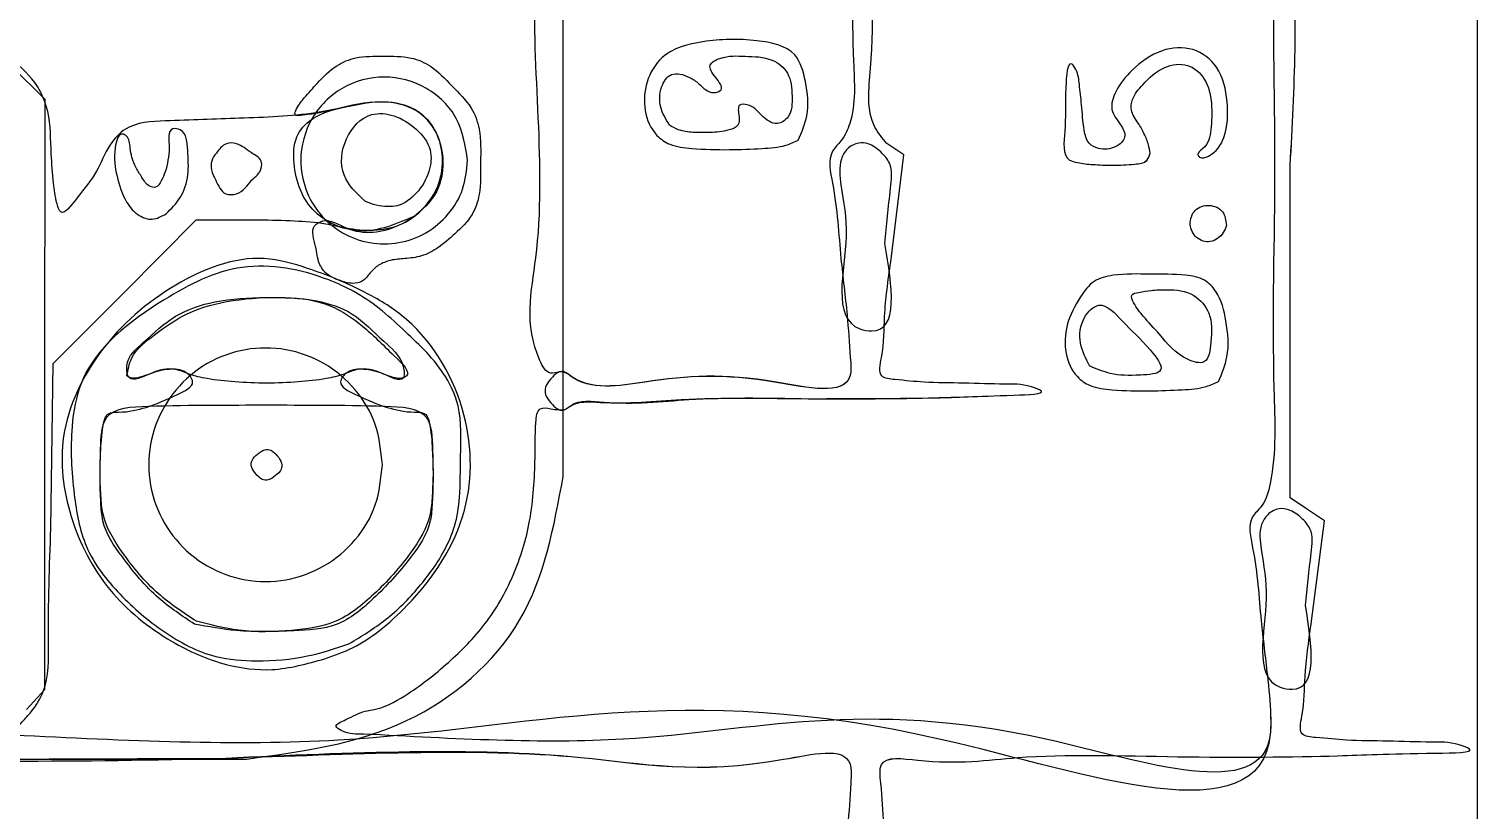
# Model space of a CAD drawing. Extents: x 15.9 to 97.5, y 243.5 to 291.3.
# Drawn here: x 81.72 to 97.47, y 253.45 to 261.94 of the extents above; entities that cross this region are included whole.
import ezdxf

# ---------------------------------------------------------------- set-up
doc = ezdxf.new("R2010")
doc.units = 0
for name, color, linetype in [('black', 7, 'CONTINUOUS'), ('blue', 7, 'CONTINUOUS'), ('drawing', 7, 'CONTINUOUS'), ('red', 7, 'CONTINUOUS')]:
    doc.layers.add(name, color=color, linetype=linetype)

msp = doc.modelspace()

# ---------------------------------------------------------------- linework, layer by layer
at = {"layer": 'black', "color": 7}
for points in [[(15.851808, 267.403162), (15.851808, 291.279162), (56.661142, 291.279162), (97.470476, 291.279162), (97.470476, 267.403162), (97.470476, 243.527163), (56.661142, 243.527163), (15.851808, 243.527163)], [(88.685926, 260.896912)], [(90.08755, 260.73143)], [(93.914473, 260.590469)], [(94.745261, 259.805561)], [(85.096757, 259.207998)], [(94.015736, 258.623254)], [(82.784987, 258.167741)], [(93.254076, 258.276096)], [(94.65954, 258.106766)], [(84.421619, 257.29777)], [(83.542807, 255.498394)], [(85.363138, 254.271955)]]:
    msp.add_lwpolyline(points, close=True, dxfattribs=at)
for points in [[(91.092973, 259.410325), (91.237278, 260.57363), (91.05188, 260.69673)], [(95.667016, 255.471766), (95.812752, 256.592048), (95.62565, 256.716279), (95.438547, 256.840511), (95.438547, 260.460524)]]:
    msp.add_lwpolyline(points, dxfattribs=at)
for points, knots in [([(91.426727, 266.810544), (92.138654, 266.832515), (93.297929, 266.868293), (94.355491, 266.680009), (95.271278, 266.858178), (95.219145, 266.414751), (95.204504, 266.018131), (95.112861, 265.370663), (95.090831, 264.814311), (94.971462, 264.331032), (95.169219, 264.145541), (95.290727, 263.660427), (95.229906, 262.418591), (95.298311, 260.453645), (95.225379, 258.493088), (95.295275, 257.248317), (95.16509, 256.769552), (94.962495, 256.596465), (95.079616, 256.120492), (95.106086, 255.579791), (95.18744, 254.9595), (95.225904, 254.556664), (95.239252, 253.480152), (91.4071, 254.850651), (88.892627, 254.077438), (86.335861, 254.218346), (85.363138, 254.271955)], [0, 0, 0, 0, 2.048452, 3.335623, 3.802735, 4.009214, 4.47009, 5.087075, 5.902755, 6.251366, 6.396462, 6.671681, 7.70742, 10.125761, 12.563931, 13.590233, 13.859478, 14.004925, 14.340673, 15.138462, 15.736075, 16.181, 16.378198, 18.819074, 23.415419, 26.237928, 26.237928, 26.237928, 26.237928]), ([(91.05188, 260.69673), (91.003721, 260.754103), (90.815231, 260.978651), (90.933061, 261.87948), (90.85484, 262.975981), (90.852403, 264.316577), (90.864374, 264.895327), (90.781745, 265.600985), (90.699223, 264.893608), (90.712204, 264.312977), (90.70211, 263.005885), (90.657228, 261.892851), (90.72256, 261.055365), (90.575734, 260.737686), (90.393712, 260.569598), (90.511072, 260.081685), (90.534238, 259.521509), (90.621284, 258.874638), (90.645518, 258.469289), (90.690483, 257.92307), (89.454933, 258.215485), (88.700318, 258.157115), (87.804652, 257.999962), (87.561182, 258.208302), (87.482082, 258.217476), (87.359319, 258.172283), (87.08648, 258.677787), (87.422018, 260.033731), (87.015221, 262.571768), (87.615929, 264.413452), (86.932003, 266.405728), (87.337634, 266.466991), (87.369987, 266.471877)], [0, 0, 0, 0, 0.219994, 0.861025, 2.485124, 3.747858, 4.533593, 4.807603, 5.082282, 5.870057, 7.13619, 8.679669, 9.354548, 9.565835, 9.712258, 10.060492, 10.884746, 11.503692, 11.964055, 12.167422, 12.971729, 14.407063, 15.211356, 15.268607, 15.347313, 15.439815, 15.621385, 16.736448, 19.746892, 22.644768, 23.739998, 23.834922, 23.834922, 23.834922, 23.834922]), ([(95.438547, 260.460524), (95.484076, 261.292965), (95.546998, 262.443434), (95.348713, 263.780291), (95.573762, 264.128903), (95.620551, 264.201382)], [0, 0, 0, 0, 2.547568, 3.520847, 3.776312, 3.776312, 3.776312, 3.776312]), ([(90.087543, 260.731432), (90.125413, 260.819571), (90.213333, 261.024197), (90.179615, 261.348257), (90.072822, 261.740418), (89.570897, 261.841657), (89.097721, 261.829629), (88.61414, 261.708639), (88.420586, 261.370304), (88.398559, 261.057097), (88.50491, 260.80202), (88.707657, 260.66389), (88.985723, 260.633601), (89.320072, 260.625378), (89.661063, 260.6399), (89.91861, 260.655726), (90.043233, 260.711571), (90.08755, 260.73143)], [0, 0, 0, 0, 0.28302, 0.657062, 0.967473, 1.406722, 1.993885, 2.469616, 2.782184, 3.091853, 3.391206, 3.559513, 3.802753, 4.213001, 4.567338, 4.829881, 4.974764, 4.974764, 4.974764, 4.974764]), ([(85.096757, 259.208004), (85.047566, 259.2269), (84.954229, 259.262755), (84.858375, 259.406001), (84.849888, 259.581489), (84.769713, 259.783973), (84.97226, 259.897266), (85.26234, 259.685832), (85.772314, 259.752807), (86.218861, 260.161771), (86.249558, 260.707209), (85.981856, 261.073498), (85.562672, 261.181617), (85.20512, 261.107275), (84.892666, 261.028179), (84.752649, 261.011891), (84.593369, 260.988686), (84.646684, 261.112146), (84.727041, 261.206701), (84.874437, 261.372998), (85.040573, 261.545128), (85.298082, 261.65086), (85.57529, 261.642726), (85.855746, 261.651611), (86.123092, 261.535285), (86.317985, 261.32022), (86.534908, 261.116795), (86.643282, 260.817629), (86.627501, 260.496271), (86.641817, 260.180567), (86.548919, 259.89831), (86.363381, 259.72181), (86.184938, 259.562967), (85.997523, 259.462302), (85.81711, 259.444142), (85.6574, 259.434034), (85.52307, 259.381267), (85.428328, 259.292071), (85.3594, 259.190145), (85.22564, 259.164162), (85.14446, 259.191773), (85.096757, 259.207998)], [0, 0, 0, 0, 0.155161, 0.29441, 0.481385, 0.706713, 0.809742, 1.077278, 1.657198, 2.216226, 2.767665, 3.125205, 3.492067, 3.988533, 4.230941, 4.413282, 4.498883, 4.564146, 4.713892, 4.921193, 5.208787, 5.4299, 5.730166, 6.033967, 6.262558, 6.576715, 6.898107, 7.142178, 7.501608, 7.855672, 8.086409, 8.365699, 8.607328, 8.806594, 8.989351, 9.145412, 9.286613, 9.410015, 9.534, 9.639168, 9.789025, 9.789025, 9.789025, 9.789025]), ([(88.685928, 260.89691), (88.647998, 260.959973), (88.57162, 261.086962), (88.578271, 261.296238), (88.675332, 261.457582), (88.80927, 261.455873), (88.911197, 261.417696), (89.026882, 261.339337), (89.12223, 261.223372), (89.296858, 261.285202), (89.182159, 261.417751), (89.089251, 261.554204), (89.292492, 261.660033), (89.511893, 261.641473), (89.786815, 261.642907), (90.006755, 261.464308), (90.021785, 261.222096), (90.023227, 261.000875), (89.842517, 260.874283), (89.677966, 261.002133), (89.587428, 261.121554), (89.415537, 261.130083), (89.449951, 260.996653), (89.446481, 260.882173), (89.299069, 260.826711), (89.138814, 260.814471), (88.952477, 260.813748), (88.797577, 260.832458), (88.718307, 260.878219), (88.685926, 260.896912)], [0, 0, 0, 0, 0.216117, 0.435187, 0.609749, 0.698263, 0.810905, 0.93397, 1.122488, 1.206971, 1.35722, 1.49863, 1.626863, 1.901493, 2.200416, 2.416247, 2.673339, 2.901007, 3.038178, 3.230642, 3.425609, 3.507745, 3.632241, 3.725824, 3.835378, 4.042475, 4.229182, 4.390305, 4.501571, 4.501571, 4.501571, 4.501571]), ([(93.914476, 260.590477), (93.909754, 260.621525), (93.898712, 260.694131), (93.851073, 260.803221), (93.785819, 260.925188), (93.694332, 261.039715), (93.721355, 261.207557), (93.856303, 261.366227), (94.040307, 261.540148), (94.327545, 261.582936), (94.538242, 261.397352), (94.59333, 261.127302), (94.58149, 260.864261), (94.549778, 260.669941), (94.414988, 260.589439), (94.469162, 260.52588), (94.617201, 260.575813), (94.760355, 260.792975), (94.766537, 261.152001), (94.689482, 261.527145), (94.386967, 261.75954), (94.014192, 261.731381), (93.731259, 261.523368), (93.544073, 261.302742), (93.466619, 261.060037), (93.586921, 260.922085), (93.672167, 260.760694), (93.529037, 260.635139), (93.375937, 260.624009), (93.228556, 260.696067), (93.184328, 260.887364), (93.173923, 261.098367), (93.146362, 261.323703), (93.132455, 261.468789), (93.017812, 261.641461), (92.981308, 261.129276), (93.007939, 260.940956), (92.952803, 260.528443), (93.152652, 260.480169), (93.304669, 260.465439), (93.518483, 260.457397), (93.704337, 260.465828), (93.881638, 260.486555), (93.905249, 260.561278), (93.914473, 260.590469)], [0, 0, 0, 0, 0.093948, 0.219696, 0.352806, 0.514487, 0.632102, 0.827095, 1.129977, 1.378729, 1.614277, 1.891872, 2.177936, 2.402297, 2.485976, 2.516725, 2.613582, 2.875725, 3.267678, 3.659015, 3.980146, 4.313357, 4.70446, 4.99744, 5.194363, 5.385128, 5.527412, 5.669126, 5.859108, 5.971824, 6.126431, 6.402424, 6.627193, 6.791071, 6.866081, 7.125704, 7.609037, 7.923389, 8.012553, 8.181073, 8.395076, 8.639886, 8.773994, 8.859971, 8.859971, 8.859971, 8.859971]), ([(94.745261, 259.805561), (94.73832, 259.860194), (94.724318, 259.970406), (94.557343, 260.045091), (94.386192, 259.989218), (94.330201, 259.815599), (94.40294, 259.658099), (94.549766, 259.61073), (94.651202, 259.661392), (94.716026, 259.722696), (94.735662, 259.778353), (94.745261, 259.805561)], [0, 0, 0, 0, 0.155403, 0.313494, 0.475556, 0.637618, 0.795708, 0.951112, 1.036555, 1.125897, 1.211338, 1.211338, 1.211338, 1.211338]), ([(85.363142, 254.271947), (85.284095, 254.269709), (85.183294, 254.266856), (85.019711, 254.369453), (85.180566, 254.430352), (85.266943, 254.481051), (85.367792, 254.520966), (85.557209, 254.545018), (85.879022, 254.717139), (86.282883, 255.03652), (86.706472, 255.461857), (87.008185, 255.993082), (87.195751, 256.604522), (87.228993, 257.193906), (87.225233, 257.557492), (87.246843, 257.83685), (87.392509, 257.811765), (87.480087, 257.796666), (87.561647, 257.801088), (87.689734, 257.918087), (88.186334, 257.840829), (89.015814, 257.943646), (90.193022, 257.912391), (91.5161, 257.923185), (92.063748, 257.947413), (92.83738, 257.971936), (92.545218, 258.083412), (92.291077, 258.074454), (91.890721, 258.093555), (91.485696, 258.092282), (91.211874, 258.122025), (90.944986, 258.14707), (91.023738, 258.478902), (91.015805, 258.85165), (91.064864, 259.206826), (91.092973, 259.410325)], [0, 0, 0, 0, 0.250184, 0.319035, 0.446985, 0.566764, 0.677236, 0.756284, 1.141184, 1.738366, 2.309396, 2.928033, 3.546556, 4.23073, 4.618953, 4.774069, 4.887792, 4.980294, 5.059002, 5.116242, 5.483325, 6.404849, 7.701189, 9.084473, 9.942495, 10.240311, 10.355336, 10.649916, 11.092552, 11.523295, 11.844366, 11.989667, 12.188722, 12.636208, 13.236582, 13.236582, 13.236582, 13.236582]), ([(94.659543, 258.106766), (94.696446, 258.195265), (94.784101, 258.405478), (94.749696, 258.750529), (94.678806, 259.049208), (94.504043, 259.234017), (94.24013, 259.276846), (93.909654, 259.271601), (93.576694, 259.284891), (93.290008, 259.216489), (93.129099, 258.997054), (92.994296, 258.738314), (92.975489, 258.418465), (93.081897, 258.173755), (93.279698, 258.039251), (93.557685, 258.008923), (93.89207, 258.000718), (94.233051, 258.015235), (94.4906, 258.031062), (94.615223, 258.086907), (94.65954, 258.106766)], [0, 0, 0, 0, 0.283953, 0.674475, 1.013524, 1.186798, 1.399781, 1.784319, 2.186949, 2.40436, 2.626927, 2.969542, 3.275622, 3.556877, 3.725183, 3.968424, 4.378672, 4.733008, 4.995551, 5.140435, 5.140435, 5.140435, 5.140435]), ([(94.015736, 258.623258), (93.955932, 258.688383), (93.85292, 258.80056), (93.75393, 258.922532), (93.690179, 259.059709), (93.817249, 259.081913), (93.931659, 259.101724), (94.139621, 259.110755), (94.391237, 259.086474), (94.594965, 258.83491), (94.583198, 258.586808), (94.548818, 258.27228), (94.221082, 258.368933), (94.100566, 258.518192), (94.015736, 258.623254)], [0, 0, 0, 0, 0.25857, 0.445385, 0.527346, 0.606466, 0.74456, 0.914724, 1.217673, 1.466733, 1.782803, 2.011452, 2.186591, 2.602909, 2.602909, 2.602909, 2.602909]), ([(82.784987, 258.167737), (82.797266, 258.234053), (82.831838, 258.420759), (83.107516, 258.633813), (83.455313, 258.882684), (83.955447, 259.008611), (84.481256, 259.033278), (84.982098, 258.982316), (85.389623, 258.688646), (85.589646, 258.484881), (85.89964, 258.190287), (85.759139, 258.133132), (85.673151, 258.153251), (85.561275, 258.194337), (85.436334, 258.246518), (85.284827, 258.245699), (85.13472, 258.177391), (84.919549, 258.127245), (84.636777, 258.099367), (84.304808, 258.084748), (83.972843, 258.099369), (83.690061, 258.127241), (83.474915, 258.177401), (83.324749, 258.245672), (83.173422, 258.246574), (83.047772, 258.194075), (82.937515, 258.15377), (82.845278, 258.133598), (82.801576, 258.158347), (82.784987, 258.167741)], [0, 0, 0, 0, 0.197698, 0.556602, 0.979273, 1.493253, 2.064245, 2.563126, 2.979867, 3.455825, 3.708091, 3.762052, 3.852578, 3.969939, 4.120793, 4.254858, 4.409703, 4.61045, 4.915243, 5.260896, 5.606549, 5.911342, 6.112089, 6.266932, 6.400997, 6.551849, 6.669344, 6.760574, 6.816391, 6.816391, 6.816391, 6.816391]), ([(93.254076, 258.276099), (93.214568, 258.357034), (93.133054, 258.524023), (93.157646, 258.784968), (93.383835, 259.016801), (93.664938, 258.700748), (93.845668, 258.544615), (94.12099, 258.19418), (93.744742, 258.171226), (93.51167, 258.170306), (93.330795, 258.244589), (93.254076, 258.276096)], [0, 0, 0, 0, 0.265918, 0.548651, 0.751893, 1.054445, 1.501354, 1.742947, 1.969878, 2.297878, 2.539477, 2.539477, 2.539477, 2.539477]), ([(83.542809, 255.498424), (83.399726, 255.592687), (83.08882, 255.797512), (82.754886, 256.20355), (82.522731, 256.573681), (82.501744, 256.882211), (82.490022, 257.119898), (82.502829, 257.395454), (82.507073, 257.821547), (83.364066, 257.853545), (84.304808, 257.850347), (85.245553, 257.853541), (86.102544, 257.82155), (86.106793, 257.395444), (86.119578, 257.119923), (86.107964, 256.882123), (86.086405, 256.571946), (85.854335, 256.194826), (85.505758, 255.805187), (85.077779, 255.456642), (84.545956, 255.387657), (84.035943, 255.372134), (83.696135, 255.459137), (83.542807, 255.498394)], [0, 0, 0, 0, 0.510702, 1.109704, 1.573882, 1.775734, 2.029585, 2.281561, 2.637294, 3.101455, 4.389046, 5.676639, 6.140801, 6.496532, 6.748509, 7.002359, 7.204212, 7.674715, 8.277405, 8.794851, 9.273614, 9.848038, 10.320342, 10.320342, 10.320342, 10.320342]), ([(84.421619, 257.29777), (84.401381, 257.32223), (84.366347, 257.36457), (84.274496, 257.373124), (84.207916, 257.317575), (84.141055, 257.26238), (84.132514, 257.170512), (84.188059, 257.103938), (84.243255, 257.037075), (84.335122, 257.028534), (84.401695, 257.084078), (84.468563, 257.139278), (84.477088, 257.231133), (84.44193, 257.27337), (84.421619, 257.29777)], [0, 0, 0, 0, 0.091727, 0.158783, 0.25051, 0.342237, 0.409293, 0.50102, 0.592747, 0.659803, 0.75153, 0.843257, 0.910313, 1.00204, 1.00204, 1.00204, 1.00204]), ([(91.085061, 252.6957), (91.059472, 252.897289), (91.014731, 253.249769), (91.000616, 253.635213), (90.948258, 254.048905), (91.722977, 253.922169), (92.63587, 254.070486), (94.185373, 254.012845), (95.878509, 254.02358), (96.543866, 254.061902), (97.515829, 254.068516), (97.19568, 254.189286), (96.924906, 254.179561), (96.506461, 254.199184), (96.079881, 254.196867), (95.795069, 254.22861), (95.519213, 254.248942), (95.594361, 254.573255), (95.590133, 254.933447), (95.63902, 255.275745), (95.667016, 255.471766)], [0, 0, 0, 0, 0.598797, 1.046997, 1.24914, 1.646264, 2.734266, 4.475512, 6.211565, 7.281157, 7.648859, 7.76828, 8.076896, 8.543044, 8.995065, 9.331177, 9.481878, 9.67481, 10.106778, 10.685643, 10.685643, 10.685643, 10.685643]), ([(75.281254, 245.415377), (75.477279, 245.44345), (75.819583, 245.492473), (76.179742, 245.487564), (76.50177, 245.563294), (76.525486, 245.297869), (76.555556, 245.025084), (76.554185, 244.617828), (76.572829, 244.22481), (76.56498, 243.955193), (76.717512, 243.590672), (76.650689, 245.164207), (76.753448, 246.154288), (76.744915, 248.902958), (76.645704, 251.281388), (76.900548, 252.894203), (76.65795, 253.842201), (76.849984, 254.022531), (76.857882, 254.090779), (76.841819, 254.16159), (76.796708, 254.287372), (76.957875, 254.251344), (77.050381, 254.035873), (78.005807, 254.029234), (80.122801, 253.975218), (83.587631, 253.957854), (87.342824, 254.173792), (89.178517, 253.78676), (90.687996, 254.164973), (90.652092, 253.638431), (90.629213, 253.232304), (90.543333, 252.587732), (90.514845, 252.027494), (90.403844, 251.548587), (90.561586, 251.384859), (90.701831, 251.199615), (90.675664, 250.725295), (90.697565, 250.147898), (90.711305, 249.472441), (90.703234, 249.15696), (90.781749, 248.781764), (90.86057, 249.155233), (90.85228, 249.469475), (90.867396, 250.158692), (90.885945, 250.736445), (90.863504, 251.240772), (91.00166, 251.372126), (91.048549, 251.416707)], [0, 0, 0, 0, 0.578865, 1.010832, 1.203765, 1.348872, 1.669832, 2.100537, 2.543173, 2.837753, 2.952778, 3.531092, 5.23554, 8.029917, 10.746217, 12.509956, 13.156647, 13.211024, 13.274785, 13.345441, 13.455996, 13.53215, 13.706341, 14.129766, 15.992949, 20.55558, 24.412833, 26.617344, 27.342166, 27.551943, 28.015013, 28.632812, 29.448492, 29.797102, 29.942198, 30.103922, 30.483293, 31.275804, 31.930497, 32.351866, 32.507106, 32.661693, 33.081027, 33.732322, 34.565752, 34.932073, 35.120277, 35.120277, 35.120277, 35.120277])]:
    msp.add_open_spline(points, degree=3, knots=knots, dxfattribs=at)
at = {"layer": 'blue', "color": 7}
for points in [[(15.851808, 267.403162), (15.851808, 291.279162), (56.661142, 291.279162), (97.470476, 291.279162), (97.470476, 267.403162), (97.470476, 243.527163), (56.661142, 243.527163), (15.851808, 243.527163)], [(88.685926, 260.896912)], [(90.087549, 260.731425)], [(93.914472, 260.590464)], [(94.745261, 259.805563)], [(94.015736, 258.623256)], [(82.784987, 258.167746)], [(93.254076, 258.276098)], [(94.65954, 258.106768)], [(90.206072, 257.92051)], [(84.421619, 257.297778)], [(83.542807, 255.498402)], [(84.93696, 255.091165)]]:
    msp.add_lwpolyline(points, close=True, dxfattribs=at)
for points in [[(91.092973, 259.410324), (91.237278, 260.573629), (91.05188, 260.696729)], [(95.667026, 255.47177), (95.812762, 256.592052), (95.62566, 256.716283), (95.438557, 256.840515), (95.438557, 260.460528)], [(81.959121, 256.508958), (81.984101, 258.301501), (82.761783, 259.084668), (83.539466, 259.867834), (84.227004, 259.867834)], [(77.002717, 254.174013), (77.129575, 253.983513), (83.862084, 254.011093)]]:
    msp.add_lwpolyline(points, dxfattribs=at)
for points, knots in [([(84.227004, 259.867834), (84.354067, 259.864652), (84.594613, 259.858627), (84.912982, 259.837747), (85.282716, 259.745208), (85.770228, 259.732947), (86.219247, 260.166734), (86.249952, 260.706013), (85.983709, 261.067841), (85.580528, 261.183798), (85.201681, 261.097462), (84.809156, 261.020955), (84.426823, 260.984566), (83.878161, 260.967469), (83.338449, 260.948041), (82.807789, 260.925064), (82.572358, 260.668361), (82.458466, 260.355933), (82.293775, 260.18071), (82.076846, 259.879642), (82.005264, 260.095458), (81.986757, 260.289893), (81.952937, 260.634352), (81.961086, 260.992811), (81.8133, 261.365274), (81.542685, 261.604612), (81.339231, 261.834235), (81.185449, 262.018766), (81.217399, 262.171157), (81.263424, 262.308905), (81.262912, 262.490588), (81.246036, 262.709076), (81.216008, 262.912789), (81.135141, 263.08777), (80.994505, 263.145222), (80.854247, 263.153296), (80.712441, 263.121699), (80.533437, 263.036248), (80.364265, 262.867626), (80.10668, 263.033801), (80.350747, 263.208918), (80.442393, 263.487428), (80.441458, 264.022342), (80.448389, 264.772267), (80.391617, 265.516873), (80.426679, 266.01091), (80.291209, 266.216058), (80.168202, 266.20117), (80.097127, 266.115489), (80.050383, 265.997559), (80.058751, 265.86512), (79.941448, 265.808417), (79.889973, 265.933342), (79.826779, 266.027886), (79.785288, 266.149735), (79.780244, 266.300421), (79.679123, 266.512747), (79.463397, 266.798578), (79.155348, 267.15641), (78.840503, 267.51543), (78.61207, 267.83206), (78.493642, 268.078941), (78.491465, 268.268044), (78.36553, 268.379832), (78.148405, 268.346613), (77.899665, 268.338271), (77.689437, 268.621217), (77.953392, 268.757782), (78.176439, 268.865948), (78.108302, 269.143218), (77.960214, 269.215105), (77.869115, 269.259328)], [0, 0, 0, 0, 0.381774, 0.722746, 0.951087, 1.531007, 2.090034, 2.641473, 2.995595, 3.355945, 3.827981, 4.145112, 4.557919, 4.978809, 5.784031, 6.227128, 6.464599, 6.788569, 7.163776, 7.381872, 7.477523, 7.708056, 8.028125, 8.487611, 8.782073, 9.195845, 9.542105, 9.736186, 9.856452, 9.984649, 10.175459, 10.392005, 10.643521, 10.796437, 10.939342, 11.071144, 11.216988, 11.366329, 11.678643, 11.807095, 12.072118, 12.27434, 12.728821, 13.62833, 14.550315, 14.960811, 15.103644, 15.191916, 15.286694, 15.422113, 15.577195, 15.628294, 15.7524, 15.872234, 16.003748, 16.122534, 16.322822, 16.691363, 17.199574, 17.737526, 18.123716, 18.368583, 18.549799, 18.660014, 18.82446, 19.175113, 19.374496, 19.63984, 19.865926, 20.04973, 20.343543, 20.343543, 20.343543, 20.343543]), ([(91.42127, 266.810723), (92.134275, 266.832751), (93.295275, 266.868619), (94.354273, 266.679951), (95.271315, 266.85856), (95.219217, 266.414945), (95.204548, 266.018303), (95.112918, 265.370845), (95.090884, 264.814489), (94.971516, 264.331211), (95.169265, 264.145726), (95.290783, 263.660629), (95.229942, 262.418798), (95.298361, 260.453858), (95.225424, 258.493301), (95.295322, 257.248528), (95.165135, 256.769765), (94.962543, 256.596675), (95.079622, 256.120742), (95.106465, 255.579671), (95.186717, 254.960322), (95.227407, 254.555031), (95.224826, 253.104112), (89.691608, 255.161914), (86.242847, 254.030467), (82.768208, 254.199144), (81.553213, 254.258126)], [0, 0, 0, 0, 2.051513, 3.34052, 3.808242, 4.01472, 4.475597, 5.092582, 5.908262, 6.256872, 6.401968, 6.677161, 7.712893, 10.131234, 12.569404, 13.595706, 13.864951, 14.010398, 14.346146, 15.143935, 15.741622, 16.186748, 16.384245, 19.952032, 26.521153, 30.05332, 30.05332, 30.05332, 30.05332]), ([(91.05188, 260.696729), (91.003721, 260.754102), (90.815231, 260.97865), (90.933061, 261.879479), (90.85484, 262.97598), (90.852403, 264.316576), (90.864374, 264.895326), (90.781745, 265.600984), (90.699223, 264.893607), (90.712204, 264.312976), (90.70211, 263.005884), (90.657228, 261.89285), (90.72256, 261.055364), (90.575734, 260.737685), (90.393712, 260.569597), (90.511072, 260.081685), (90.534233, 259.521497), (90.621295, 258.874662), (90.645495, 258.469236), (90.690451, 257.924538), (89.4612, 258.207599), (88.692123, 258.161189), (87.797105, 257.996554), (87.538198, 258.225851), (87.454156, 258.201418), (87.395862, 258.133086), (87.331953, 258.058466), (87.331948, 257.951899), (87.39588, 257.877211), (87.454107, 257.809108), (87.538322, 257.784072), (87.665197, 257.90285), (88.130767, 257.852866), (88.974082, 257.940995), (89.738165, 257.92829), (90.206072, 257.92051)], [0, 0, 0, 0, 0.219994, 0.861025, 2.485124, 3.747858, 4.533593, 4.807603, 5.082282, 5.870057, 7.13619, 8.679669, 9.354548, 9.565835, 9.712258, 10.060492, 10.884746, 11.503692, 11.964055, 12.167422, 12.968237, 14.399777, 15.229354, 15.300791, 15.366625, 15.462628, 15.571166, 15.64976, 15.758299, 15.854302, 15.920136, 15.991573, 16.333581, 17.21476, 18.606875, 18.606875, 18.606875, 18.606875]), ([(95.438557, 260.460528), (95.484086, 261.292969), (95.547008, 262.443438), (95.348723, 263.780295), (95.573772, 264.128907), (95.620561, 264.201386)], [0, 0, 0, 0, 2.547568, 3.520847, 3.776312, 3.776312, 3.776312, 3.776312]), ([(90.087542, 260.731427), (90.125412, 260.819566), (90.213332, 261.024192), (90.179614, 261.348252), (90.072821, 261.740413), (89.570896, 261.841652), (89.09772, 261.829624), (88.614139, 261.708634), (88.420585, 261.370299), (88.398558, 261.057092), (88.504909, 260.802015), (88.707656, 260.663885), (88.985722, 260.633596), (89.320071, 260.625373), (89.661062, 260.639895), (89.918609, 260.655721), (90.043232, 260.711566), (90.087549, 260.731425)], [0, 0, 0, 0, 0.28302, 0.657062, 0.967473, 1.406722, 1.993885, 2.469616, 2.782184, 3.091853, 3.391206, 3.559513, 3.802753, 4.213001, 4.567338, 4.829881, 4.974764, 4.974764, 4.974764, 4.974764]), ([(88.685928, 260.89691), (88.647998, 260.959973), (88.57162, 261.086962), (88.578271, 261.296238), (88.675332, 261.457582), (88.80927, 261.455873), (88.911197, 261.417696), (89.026882, 261.339337), (89.12223, 261.223372), (89.296858, 261.285202), (89.182159, 261.417751), (89.089251, 261.554204), (89.292492, 261.660033), (89.511893, 261.641473), (89.786815, 261.642907), (90.006755, 261.464308), (90.021785, 261.222096), (90.023227, 261.000875), (89.842517, 260.874283), (89.677966, 261.002133), (89.587428, 261.121554), (89.415537, 261.130083), (89.449951, 260.996653), (89.446481, 260.882173), (89.299069, 260.826711), (89.138814, 260.814471), (88.952477, 260.813748), (88.797577, 260.832458), (88.718307, 260.878219), (88.685926, 260.896912)], [0, 0, 0, 0, 0.216117, 0.435187, 0.609749, 0.698263, 0.810905, 0.93397, 1.122488, 1.206971, 1.35722, 1.49863, 1.626863, 1.901493, 2.200416, 2.416247, 2.673339, 2.901007, 3.038178, 3.230642, 3.425609, 3.507745, 3.632241, 3.725824, 3.835378, 4.042475, 4.229182, 4.390305, 4.501571, 4.501571, 4.501571, 4.501571]), ([(93.914475, 260.590472), (93.909753, 260.62152), (93.898711, 260.694126), (93.851072, 260.803216), (93.785818, 260.925183), (93.694331, 261.03971), (93.721354, 261.207552), (93.856302, 261.366222), (94.040306, 261.540143), (94.327544, 261.582931), (94.538241, 261.397347), (94.593329, 261.127297), (94.581489, 260.864256), (94.549777, 260.669936), (94.414987, 260.589434), (94.469161, 260.525875), (94.6172, 260.575808), (94.760354, 260.79297), (94.766536, 261.151996), (94.689481, 261.52714), (94.386966, 261.759535), (94.014191, 261.731376), (93.731258, 261.523363), (93.544072, 261.302737), (93.466618, 261.060032), (93.58692, 260.92208), (93.672166, 260.760689), (93.529036, 260.635134), (93.375936, 260.624004), (93.228555, 260.696062), (93.184327, 260.887359), (93.173922, 261.098362), (93.146361, 261.323698), (93.132454, 261.468784), (93.017811, 261.641456), (92.981307, 261.129271), (93.007938, 260.940951), (92.952802, 260.528438), (93.152651, 260.480164), (93.304668, 260.465434), (93.518482, 260.457392), (93.704336, 260.465823), (93.881637, 260.48655), (93.905248, 260.561273), (93.914472, 260.590464)], [0, 0, 0, 0, 0.093948, 0.219696, 0.352806, 0.514487, 0.632102, 0.827095, 1.129977, 1.378729, 1.614277, 1.891872, 2.177936, 2.402297, 2.485976, 2.516725, 2.613582, 2.875725, 3.267678, 3.659015, 3.980146, 4.313357, 4.70446, 4.99744, 5.194363, 5.385128, 5.527412, 5.669126, 5.859108, 5.971824, 6.126431, 6.402424, 6.627193, 6.791071, 6.866081, 7.125704, 7.609037, 7.923389, 8.012553, 8.181073, 8.395076, 8.639886, 8.773994, 8.859971, 8.859971, 8.859971, 8.859971]), ([(94.745261, 259.805563), (94.73832, 259.860196), (94.724318, 259.970408), (94.557343, 260.045093), (94.386192, 259.98922), (94.330201, 259.815601), (94.40294, 259.658101), (94.549766, 259.610732), (94.651202, 259.661394), (94.716026, 259.722698), (94.735662, 259.778355), (94.745261, 259.805563)], [0, 0, 0, 0, 0.155403, 0.313494, 0.475556, 0.637618, 0.795708, 0.951112, 1.036555, 1.125897, 1.211338, 1.211338, 1.211338, 1.211338]), ([(84.936962, 255.091165), (85.041822, 255.12708), (85.253767, 255.199674), (85.554994, 255.404938), (86.03593, 255.842842), (86.567507, 256.641327), (86.525271, 257.875635), (85.99069, 258.728946), (85.305461, 259.127151), (84.805952, 259.330116), (84.110155, 259.528668), (83.251539, 259.187556), (82.469902, 258.505693), (82.010735, 257.568123), (82.132628, 256.613237), (82.548013, 255.809401), (83.192251, 255.292042), (83.811892, 255.016298), (84.395203, 254.937837), (84.747117, 255.037436), (84.93696, 255.091165)], [0, 0, 0, 0, 0.331217, 0.669466, 1.082403, 2.288308, 3.394189, 4.609895, 5.112632, 5.750208, 6.234504, 7.238616, 8.321701, 9.336665, 10.210361, 11.109862, 11.990102, 12.630378, 13.130555, 13.716436, 13.716436, 13.716436, 13.716436]), ([(90.206076, 257.920501), (90.706002, 257.921046), (91.516071, 257.921929), (92.067459, 257.947304), (92.836986, 257.972135), (92.545149, 258.083414), (92.291116, 258.074452), (91.89071, 258.093555), (91.485699, 258.092281), (91.211874, 258.122024), (90.944986, 258.147069), (91.023738, 258.478901), (91.015805, 258.851649), (91.064864, 259.206825), (91.092973, 259.410324)], [0, 0, 0, 0, 1.376652, 2.230699, 2.527203, 2.642229, 2.936808, 3.379445, 3.810187, 4.131258, 4.27656, 4.475615, 4.923101, 5.523474, 5.523474, 5.523474, 5.523474]), ([(94.659543, 258.106768), (94.696446, 258.195267), (94.784101, 258.40548), (94.749696, 258.750531), (94.678806, 259.04921), (94.504043, 259.234019), (94.24013, 259.276848), (93.909654, 259.271603), (93.576694, 259.284893), (93.290008, 259.216491), (93.129099, 258.997056), (92.994296, 258.738316), (92.975489, 258.418467), (93.081897, 258.173757), (93.279698, 258.039253), (93.557685, 258.008925), (93.89207, 258.00072), (94.233051, 258.015237), (94.4906, 258.031064), (94.615223, 258.086909), (94.65954, 258.106768)], [0, 0, 0, 0, 0.283953, 0.674475, 1.013524, 1.186798, 1.399781, 1.784319, 2.186949, 2.40436, 2.626927, 2.969542, 3.275622, 3.556877, 3.725183, 3.968424, 4.378672, 4.733008, 4.995551, 5.140435, 5.140435, 5.140435, 5.140435]), ([(94.015736, 258.62326), (93.955932, 258.688385), (93.85292, 258.800562), (93.75393, 258.922534), (93.690179, 259.059711), (93.817249, 259.081915), (93.931659, 259.101726), (94.139621, 259.110757), (94.391237, 259.086476), (94.594965, 258.834912), (94.583198, 258.58681), (94.548818, 258.272282), (94.221082, 258.368935), (94.100566, 258.518194), (94.015736, 258.623256)], [0, 0, 0, 0, 0.25857, 0.445385, 0.527346, 0.606466, 0.74456, 0.914724, 1.217673, 1.466733, 1.782803, 2.011452, 2.186591, 2.602909, 2.602909, 2.602909, 2.602909]), ([(82.784987, 258.167742), (82.797266, 258.234058), (82.831838, 258.420764), (83.107516, 258.633818), (83.455313, 258.882689), (83.955447, 259.008616), (84.481256, 259.033283), (84.982098, 258.982321), (85.389623, 258.688651), (85.589646, 258.484886), (85.89964, 258.190292), (85.759139, 258.133137), (85.673151, 258.153256), (85.561275, 258.194342), (85.436334, 258.246523), (85.284827, 258.245704), (85.13472, 258.177396), (84.919549, 258.12725), (84.636777, 258.099372), (84.304808, 258.084753), (83.972843, 258.099374), (83.690061, 258.127246), (83.474915, 258.177406), (83.324749, 258.245677), (83.173422, 258.246579), (83.047772, 258.19408), (82.937515, 258.153775), (82.845278, 258.133603), (82.801576, 258.158352), (82.784987, 258.167746)], [0, 0, 0, 0, 0.197698, 0.556602, 0.979273, 1.493253, 2.064245, 2.563126, 2.979867, 3.455825, 3.708091, 3.762052, 3.852578, 3.969939, 4.120793, 4.254858, 4.409703, 4.61045, 4.915243, 5.260896, 5.606549, 5.911342, 6.112089, 6.266932, 6.400997, 6.551849, 6.669344, 6.760574, 6.816391, 6.816391, 6.816391, 6.816391]), ([(93.254076, 258.276101), (93.214568, 258.357036), (93.133054, 258.524025), (93.157646, 258.78497), (93.383835, 259.016803), (93.664938, 258.70075), (93.845668, 258.544617), (94.12099, 258.194182), (93.744742, 258.171228), (93.51167, 258.170308), (93.330795, 258.244591), (93.254076, 258.276098)], [0, 0, 0, 0, 0.265918, 0.548651, 0.751893, 1.054445, 1.501354, 1.742947, 1.969878, 2.297878, 2.539477, 2.539477, 2.539477, 2.539477]), ([(83.542809, 255.498432), (83.399726, 255.592695), (83.08882, 255.79752), (82.754886, 256.203558), (82.522731, 256.573689), (82.501744, 256.882219), (82.490022, 257.119906), (82.502829, 257.395462), (82.507073, 257.821555), (83.364066, 257.853553), (84.304808, 257.850355), (85.245553, 257.853549), (86.102544, 257.821558), (86.106793, 257.395452), (86.119578, 257.119931), (86.107964, 256.882131), (86.086405, 256.571954), (85.854335, 256.194834), (85.505758, 255.805195), (85.077779, 255.45665), (84.545956, 255.387665), (84.035943, 255.372142), (83.696135, 255.459145), (83.542807, 255.498402)], [0, 0, 0, 0, 0.510702, 1.109704, 1.573882, 1.775734, 2.029585, 2.281561, 2.637294, 3.101455, 4.389046, 5.676639, 6.140801, 6.496532, 6.748509, 7.002359, 7.204212, 7.674715, 8.277405, 8.794851, 9.273614, 9.848038, 10.320342, 10.320342, 10.320342, 10.320342]), ([(84.421619, 257.297778), (84.401381, 257.322238), (84.366347, 257.364578), (84.274496, 257.373132), (84.207916, 257.317583), (84.141055, 257.262388), (84.132514, 257.17052), (84.188059, 257.103946), (84.243255, 257.037083), (84.335122, 257.028542), (84.401695, 257.084086), (84.468563, 257.139286), (84.477088, 257.231141), (84.44193, 257.273378), (84.421619, 257.297778)], [0, 0, 0, 0, 0.091727, 0.158783, 0.25051, 0.342237, 0.409293, 0.50102, 0.592747, 0.659803, 0.75153, 0.843257, 0.910313, 1.00204, 1.00204, 1.00204, 1.00204]), ([(81.553142, 254.257904), (81.561286, 254.276434), (81.584846, 254.330043), (81.653638, 254.413486), (81.771454, 254.538096), (81.942618, 254.811216), (81.923046, 255.513878), (81.944292, 256.099921), (81.959121, 256.508958)], [0, 0, 0, 0, 0.06055, 0.175171, 0.320652, 0.577672, 1.114685, 2.355641, 2.355641, 2.355641, 2.355641]), ([(91.085071, 252.695704), (91.059482, 252.897293), (91.014741, 253.249773), (91.000626, 253.635217), (90.948268, 254.048909), (91.722987, 253.922173), (92.63588, 254.07049), (94.185383, 254.012849), (95.878519, 254.023584), (96.543876, 254.061906), (97.515839, 254.06852), (97.19569, 254.18929), (96.924916, 254.179565), (96.506471, 254.199188), (96.079891, 254.196871), (95.795079, 254.228614), (95.519223, 254.248946), (95.594371, 254.573259), (95.590143, 254.933451), (95.63903, 255.275749), (95.667026, 255.47177)], [0, 0, 0, 0, 0.598797, 1.046997, 1.24914, 1.646264, 2.734266, 4.475512, 6.211565, 7.281157, 7.648859, 7.76828, 8.076896, 8.543044, 8.995065, 9.331177, 9.481878, 9.67481, 10.106778, 10.685643, 10.685643, 10.685643, 10.685643]), ([(83.862084, 254.011093), (85.2132, 254.072129), (87.336501, 254.168047), (89.177908, 253.786936), (90.687987, 254.1651), (90.652111, 253.638445), (90.629218, 253.232303), (90.543345, 252.587738), (90.514855, 252.027497), (90.403854, 251.548591), (90.561596, 251.384863), (90.701841, 251.199619), (90.675674, 250.725299), (90.697575, 250.147902), (90.711315, 249.472445), (90.703244, 249.156964), (90.781759, 248.781768), (90.86058, 249.155237), (90.85229, 249.469479), (90.867406, 250.158696), (90.885955, 250.736449), (90.863514, 251.240776), (91.00167, 251.37213), (91.048559, 251.416711)], [0, 0, 0, 0, 3.85958, 6.065395, 6.790623, 7.000399, 7.46347, 8.081268, 8.896948, 9.245559, 9.390654, 9.552379, 9.93175, 10.72426, 11.378954, 11.800322, 11.955562, 12.11015, 12.529484, 13.180779, 14.014209, 14.38053, 14.568734, 14.568734, 14.568734, 14.568734])]:
    msp.add_open_spline(points, degree=3, knots=knots, dxfattribs=at)
at = {"layer": 'drawing', "color": 1}
for points in [[(87.529539, 257.071171), (87.529539, 276.34493)], [(28.64063, 254.000042), (84.088924, 254.000042)]]:
    msp.add_lwpolyline(points, dxfattribs=at)
for points in [[(86.49212, 260.512062)], [(85.564594, 257.201771)]]:
    msp.add_lwpolyline(points, close=True, dxfattribs=at)
for points, knots in [([(86.49212, 260.512062), (86.481279, 260.405977), (86.459752, 260.195325), (86.292735, 259.916945), (86.048193, 259.709976), (85.745375, 259.600208), (85.424048, 259.600205), (85.121661, 259.709985), (84.875399, 259.916911), (84.714774, 260.195448), (84.64885, 260.564362), (84.762602, 260.987454), (85.109442, 261.33408), (85.585571, 261.462738), (86.056805, 261.334149), (86.418042, 260.987184), (86.467181, 260.672018), (86.49212, 260.512062)], [0, 0, 0, 0, 0.316641, 0.62875, 0.945391, 1.262031, 1.57414, 1.890781, 2.207422, 2.519531, 2.836172, 3.3106, 3.770957, 4.245385, 4.719814, 5.180171, 5.654599, 5.654599, 5.654599, 5.654599]), ([(85.564594, 257.201771), (85.54942, 257.053289), (85.519289, 256.758451), (85.285525, 256.368818), (84.943254, 256.079136), (84.519415, 255.925498), (84.069675, 255.925498), (83.646431, 256.079136), (83.301789, 256.368818), (83.076831, 256.758451), (82.998287, 257.201771), (83.076831, 257.645091), (83.301789, 258.034724), (83.646431, 258.324406), (84.069675, 258.478044), (84.519415, 258.478044), (84.943254, 258.324406), (85.285525, 258.034724), (85.519289, 257.645091), (85.54942, 257.350253), (85.564594, 257.201771)], [0, 0, 0, 0, 0.443184, 0.880026, 1.323211, 1.766395, 2.203237, 2.646421, 3.089606, 3.526447, 3.969632, 4.412816, 4.849658, 5.292842, 5.736027, 6.172869, 6.616053, 7.059238, 7.496079, 7.939264, 7.939264, 7.939264, 7.939264]), ([(84.088924, 254.000042), (84.68698, 254.080246), (85.83758, 254.234553), (87.231464, 255.428041), (87.430813, 256.526944), (87.529539, 257.071171)], [0, 0, 0, 0, 1.788831, 3.441538, 5.063113, 5.063113, 5.063113, 5.063113])]:
    msp.add_open_spline(points, degree=3, knots=knots, dxfattribs=at)
at = {"layer": 'red', "color": 7}
for points in [[(15.851808, 267.403162), (15.851808, 291.279162), (56.661142, 291.279162), (97.470476, 291.279162), (97.470476, 267.403162), (97.470476, 243.527163), (56.661142, 243.527163), (15.851808, 243.527163)], [(84.142344, 260.298809)], [(85.381259, 260.064063)], [(83.212629, 259.932628)], [(85.924795, 259.911393)], [(91.030572, 259.609893)], [(95.605255, 255.671963)], [(83.520868, 255.468144)], [(85.201243, 255.253701)]]:
    msp.add_lwpolyline(points, close=True, dxfattribs=at)
msp.add_lwpolyline([(81.694118, 254.540103), (81.894938, 254.758035), (81.895107, 257.966297), (81.895276, 261.174558), (81.527932, 261.541901), (81.160589, 261.909244), (80.497957, 261.909244)], dxfattribs=at)
for points, knots in [([(85.924795, 259.911393), (86.003947, 259.982413), (86.163592, 260.125657), (86.245009, 260.453045), (86.190554, 260.784131), (85.979307, 261.077912), (85.583856, 261.183133), (85.195213, 261.104023), (84.842046, 261.019253), (84.610384, 260.80029), (84.582523, 260.415093), (84.735659, 259.930346), (85.347819, 259.658425), (85.72389, 259.823309), (85.924795, 259.911393)], [0, 0, 0, 0, 0.312937, 0.631183, 0.959927, 1.300624, 1.649926, 2.115869, 2.483908, 2.725258, 3.009816, 3.589129, 4.142478, 4.777136, 4.777136, 4.777136, 4.777136]), ([(85.381259, 260.064066), (85.285566, 260.153177), (85.089311, 260.335934), (85.130459, 260.759186), (85.388648, 261.04659), (85.712739, 261.011465), (85.937284, 260.868016), (86.113906, 260.648072), (86.083776, 260.370885), (85.952447, 260.154279), (85.777488, 260.015092), (85.61568, 260.007534), (85.498308, 260.022033), (85.420062, 260.050129), (85.381259, 260.064063)], [0, 0, 0, 0, 0.373489, 0.765987, 1.145032, 1.38966, 1.670632, 1.941175, 2.179263, 2.45004, 2.697598, 2.802143, 2.92747, 3.050767, 3.050767, 3.050767, 3.050767]), ([(83.21264, 259.932625), (83.26827, 259.987212), (83.38677, 260.103493), (83.46682, 260.361213), (83.445863, 260.598408), (83.437395, 260.840548), (83.220803, 260.878152), (83.254596, 260.661276), (83.235, 260.520159), (83.208677, 260.392265), (83.163618, 260.297603), (83.112429, 260.206475), (83.005549, 260.233537), (82.95068, 260.327688), (82.881699, 260.430202), (82.837862, 260.538471), (82.82288, 260.638207), (82.816852, 260.718888), (82.790641, 260.778303), (82.695034, 260.82724), (82.631865, 260.568717), (82.670463, 260.353686), (82.752149, 260.077659), (82.895706, 259.911176), (83.069255, 259.851485), (83.162977, 259.904528), (83.212629, 259.932628)], [0, 0, 0, 0, 0.231948, 0.494089, 0.761123, 0.996483, 1.079588, 1.287684, 1.422926, 1.555865, 1.66094, 1.755774, 1.817551, 1.947723, 2.069201, 2.19184, 2.292976, 2.370985, 2.433855, 2.481389, 2.647816, 2.9599, 3.264582, 3.460823, 3.605955, 3.769464, 3.769464, 3.769464, 3.769464]), ([(84.142396, 260.29881), (84.186909, 260.335778), (84.252441, 260.390202), (84.257044, 260.534231), (84.11504, 260.598123), (84.013134, 260.702664), (83.846374, 260.708542), (83.767341, 260.605155), (83.699273, 260.511416), (83.699956, 260.397713), (83.760485, 260.283166), (83.824948, 260.131244), (84.024849, 260.142625), (84.095921, 260.2371), (84.142344, 260.298809)], [0, 0, 0, 0, 0.165326, 0.243389, 0.383343, 0.573097, 0.68287, 0.831562, 0.933187, 1.027016, 1.150178, 1.332753, 1.450178, 1.671332, 1.671332, 1.671332, 1.671332]), ([(91.030577, 259.609894), (91.049054, 259.805122), (91.075948, 260.089293), (91.122863, 260.457881), (90.985125, 260.611254), (90.871004, 260.69626), (90.732029, 260.711977), (90.615417, 260.649285), (90.522717, 260.483135), (90.561699, 260.142386), (90.679771, 259.595187), (90.426779, 258.732372), (91.196135, 258.594504), (91.108158, 259.134059), (91.030572, 259.609893)], [0, 0, 0, 0, 0.602715, 0.877306, 1.031216, 1.194206, 1.295082, 1.433869, 1.562949, 1.84407, 2.406086, 3.423326, 3.55234, 4.515732, 4.515732, 4.515732, 4.515732]), ([(85.201247, 255.253701), (85.33778, 255.336463), (85.619303, 255.507112), (85.966412, 255.858182), (86.217351, 256.205015), (86.365293, 256.539048), (86.417107, 256.889584), (86.408449, 257.325588), (86.43855, 257.800454), (86.200871, 258.292005), (85.858584, 258.6065), (85.538585, 258.906653), (85.266741, 259.088537), (84.788533, 259.306614), (84.027852, 259.454986), (83.078949, 258.96494), (82.305769, 258.374999), (82.160386, 257.531917), (82.194406, 256.933819), (82.305411, 256.277094), (82.69746, 255.777456), (83.173942, 255.370441), (83.686928, 255.094328), (84.234693, 255.056115), (84.727103, 255.094975), (85.052328, 255.203849), (85.201243, 255.253701)], [0, 0, 0, 0, 0.477418, 0.984404, 1.468465, 1.755215, 2.071153, 2.520438, 3.070391, 3.465043, 4.109605, 4.45155, 4.782301, 5.08326, 6.033384, 6.954486, 8.228578, 8.715155, 9.44989, 10.036241, 10.671238, 11.297946, 11.9239, 12.369777, 12.925724, 13.395292, 13.395292, 13.395292, 13.395292]), ([(83.520851, 255.468094), (83.386688, 255.557368), (83.085497, 255.757784), (82.763424, 256.149935), (82.517726, 256.505499), (82.50114, 256.813868), (82.490378, 257.057251), (82.500366, 257.342354), (82.510764, 257.562027), (82.559902, 257.777614), (82.769305, 257.767924), (83.024383, 257.82433), (83.259464, 257.930203), (83.556724, 258.070201), (83.414683, 258.242001), (83.22777, 258.244362), (83.046699, 258.206693), (82.798822, 258.076341), (82.763761, 258.360668), (83.005761, 258.562947), (83.295414, 258.844579), (83.774239, 259.003894), (84.295686, 259.027105), (84.804235, 259.017063), (85.268232, 258.865289), (85.545942, 258.557656), (85.789339, 258.375284), (85.817081, 258.06997), (85.556716, 258.210456), (85.382837, 258.243615), (85.194797, 258.24212), (85.052975, 258.070153), (85.350135, 257.930232), (85.585264, 257.824323), (85.84033, 257.767923), (86.049735, 257.777616), (86.098872, 257.562029), (86.109281, 257.342343), (86.119222, 257.057288), (86.108602, 256.813747), (86.091293, 256.503205), (85.84573, 256.138914), (85.505505, 255.766229), (85.088713, 255.416218), (84.543975, 255.393508), (84.029615, 255.373103), (83.672429, 255.43983), (83.520868, 255.468144)], [0, 0, 0, 0, 0.480211, 1.078059, 1.524742, 1.725962, 1.990553, 2.262245, 2.56449, 2.704145, 2.817075, 3.119696, 3.490095, 3.704432, 3.830691, 4.012474, 4.232381, 4.456024, 4.588537, 4.896909, 5.352297, 5.806114, 6.362766, 6.91757, 7.328036, 7.78219, 8.128003, 8.257031, 8.474441, 8.694346, 8.876128, 9.002387, 9.216723, 9.587123, 9.889744, 10.002674, 10.142328, 10.444576, 10.716268, 10.980859, 11.182078, 11.637055, 12.239207, 12.729907, 13.19717, 13.821961, 14.282477, 14.282477, 14.282477, 14.282477]), ([(95.605257, 255.671962), (95.62433, 255.857672), (95.652131, 256.128369), (95.69564, 256.483182), (95.557216, 256.630987), (95.443697, 256.716734), (95.303567, 256.732638), (95.188048, 256.669602), (95.0933, 256.510486), (95.131323, 256.182754), (95.245571, 255.658594), (95.010266, 254.830407), (95.756058, 254.697748), (95.675663, 255.217115), (95.605255, 255.671963)], [0, 0, 0, 0, 0.5742, 0.836971, 0.990031, 1.154213, 1.25555, 1.395187, 1.522049, 1.79033, 2.325998, 3.305059, 3.436293, 4.361489, 4.361489, 4.361489, 4.361489])]:
    msp.add_open_spline(points, degree=3, knots=knots, dxfattribs=at)

doc.saveas('drawing.dxf')
